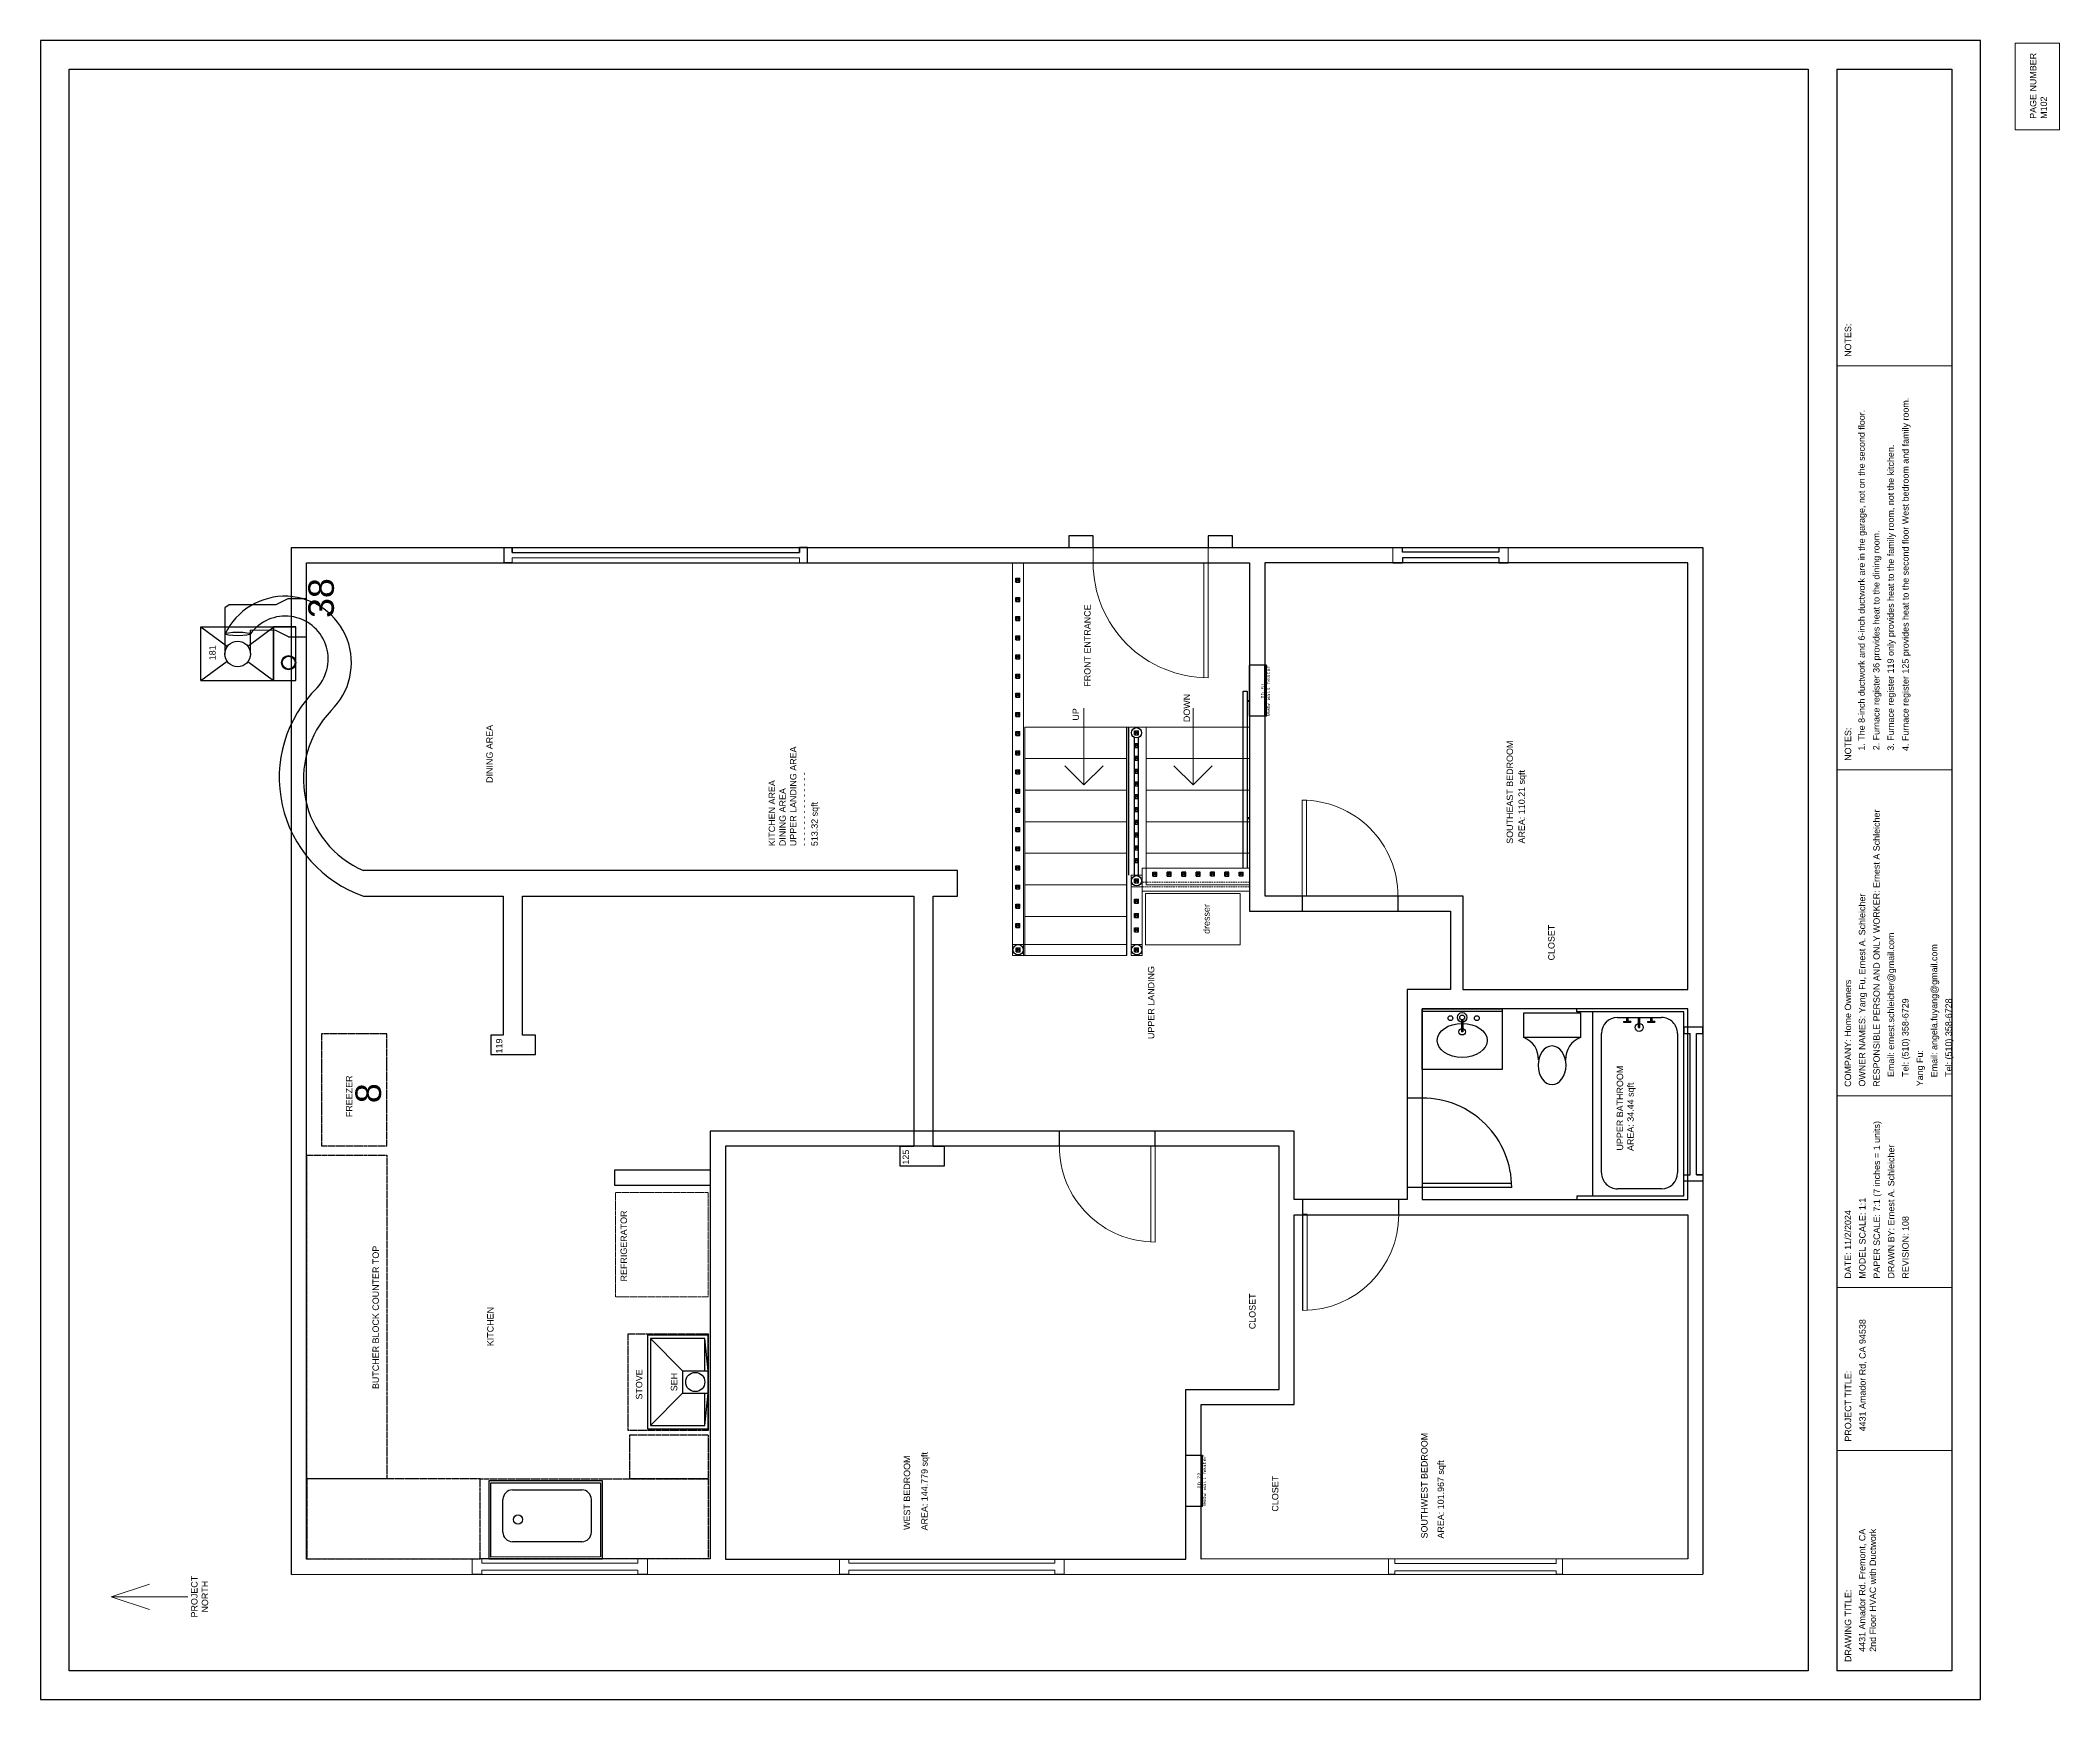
# Model space of a CAD drawing. Header units: inches. Extents: x 12 to 644, y -4 to 515.
import ezdxf

# ---------------------------------------------------------------- set-up
doc = ezdxf.new("R2010")
doc.units = ezdxf.units.IN
doc.header["$MEASUREMENT"] = 0
doc.linetypes.add('CENTER2', pattern=[1.125, 0.75, -0.125, 0.125, -0.125])
doc.linetypes.add('DASHED', pattern=[0.75, 0.5, -0.25])
doc.layers.get('0').update_dxf_attribs({"color": 1, "lineweight": 9})
for name, color, linetype, lineweight in [('00-page-edge', 7, 'Continuous', 9), ('A101-Floorplan-1st-floor', 7, 'Continuous', 9), ('A201-Floorplan-2nd-floor', 7, 'Continuous', 9), ('A201-Text', 7, 'Continuous', 9), ('M101-HVAC-1st-floor', 7, 'Continuous', 9)]:
    doc.layers.add(name, color=color, linetype=linetype, lineweight=lineweight)
doc.layers.add('Title Block', color=7, linetype='Continuous')
doc.layers.get('0').off()
doc.layers.get('A101-Floorplan-1st-floor').off()
doc.styles.add('Reg', font='Courier New.ttf', dxfattribs={"height": 1})
doc.styles.get("Standard").update_dxf_attribs({"font": 'Arial.ttf', "height": 2})

# ---------------------------------------------------------------- blocks, each defined once
blk = doc.blocks.new('refrigerator')
at = {"layer": 'A201-Floorplan-2nd-floor', "linetype": 'CENTER2'}
blk.add_lwpolyline([(0, 0), (-32.625, 0), (-32.625, 28.925), (0, 28.925)], close=True, dxfattribs=at)
blk = doc.blocks.new('stove')
at = {"layer": 'A201-Floorplan-2nd-floor', "linetype": 'CENTER2', "lineweight": 30}
blk.add_lwpolyline([(-30.27, 25), (0, 25), (0, 0), (-30.27, 0)], close=True, dxfattribs=at)
blk = doc.blocks.new('L2-dining-room-window')
at = {"layer": 'A201-Floorplan-2nd-floor', "lineweight": 30}
for p, q in [((0, -2.5), (0, 0)), ((0, 0), (4.75, 0)), ((4.75, 0), (4.75, -2.5)), ((3.2, -2.5), (4.75, -2.5)), ((3.2, -2.5), (3.2, -92.5)), ((4.75, -2.5), (3.2, -2.5)), ((0, -92.5), (0, -95)), ((3.2, -92.5), (4.75, -92.5)), ((4.75, -92.5), (3.2, -92.5)), ((4.75, -95), (4.75, -92.5)), ((0, -95), (4.75, -95))]:
    blk.add_line(p, q, dxfattribs=at)
at = {"layer": 'A201-Floorplan-2nd-floor'}
blk.add_lwpolyline([(0, -92.5), (1.55, -92.5), (1.55, -2.5), (0, -2.5)], dxfattribs=at)
blk = doc.blocks.new('L2-SE-bedroom-window')
at = {"lineweight": 30}
blk.add_line((0, -33.125), (0, -36.125), dxfattribs=at)
at = {"layer": 'A201-Floorplan-2nd-floor'}
for p, q in [((4.75, 0), (0, 0)), ((0, -36.125), (4.75, -36.125))]:
    blk.add_line(p, q, dxfattribs=at)
at = {"layer": 'A201-Floorplan-2nd-floor', "lineweight": 30}
for p, q in [((0, 0), (0, -3)), ((4.75, 0), (4.75, -3)), ((1.5, -3), (0, -3)), ((1.5, -33.125), (1.5, -3)), ((3.25, -3), (4.75, -3)), ((3.25, -33.125), (3.25, -3)), ((1.5, -33.125), (0, -33.125)), ((4.75, -33.125), (3.25, -33.125)), ((4.75, -33.125), (4.75, -36.125))]:
    blk.add_line(p, q, dxfattribs=at)
blk = doc.blocks.new('L2-bathroom-door')
at = {"lineweight": 30}
for p, q in [((0, -28), (0, 0)), ((1.25, 0), (0, 0)), ((0, 0), (0, 0)), ((1.25, -27.97), (1.25, 0))]:
    blk.add_line(p, q, dxfattribs=at)
blk.add_arc((0, 0), 28, 270, 0, dxfattribs=at)
blk = doc.blocks.new('L2-SE-bedroom')
at = {"layer": 'A201-Floorplan-2nd-floor'}
for p, q in [((30, 0), (0, 0)), ((0, 0), (0, -1.38)), ((0, -1.38), (29.97, -1.38))]:
    blk.add_line(p, q, dxfattribs=at)
blk.add_arc((0, 0), 30, 270, 0, dxfattribs=at)
blk = doc.blocks.new('L2-W-bedroom-door')
at = {"layer": 'A201-Floorplan-2nd-floor'}
for p, q in [((-156.19, -523.31), (-186.15, -523.31)), ((-156.19, -524.69), (-156.19, -523.31)), ((-186.19, -524.69), (-156.19, -524.69))]:
    blk.add_line(p, q, dxfattribs=at)
blk.add_arc((-156.19, -524.69), 30, 90, 180, dxfattribs=at)
blk = doc.blocks.new('L2-SW-bedroom-door')
at = {"layer": 'A201-Floorplan-2nd-floor', "lineweight": 30}
for p in [(-313.87, -549.41), (-283.87, -550.78)]:
    blk.add_line(p, (-283.87, -549.41), dxfattribs=at)
at = {"layer": 'A201-Floorplan-2nd-floor'}
blk.add_line((-313.87, -550.78), (-283.87, -550.78), dxfattribs=at)
blk.add_arc((-283.87, -549.41), 30, 180, 270, dxfattribs=at)
blk = doc.blocks.new('L2-SW-bedroom-window')
at = {"layer": 'A201-Floorplan-2nd-floor'}
for p, q in [((0, 54.5), (-4.75, 54.5)), ((-4.75, 52.5), (-3.72, 52.5)), ((-3.72, 2), (-3.72, 52.5)), ((-1.47, 2), (-1.47, 52.5)), ((-1.47, 52.5), (0, 52.5)), ((0, 52.5), (0, 54.5)), ((-3.72, 2), (-4.75, 2)), ((0, 0), (-4.75, 0)), ((0, 2), (-1.47, 2)), ((0, 0), (0, 2))]:
    blk.add_line(p, q, dxfattribs=at)
at = {"layer": 'A201-Floorplan-2nd-floor', "lineweight": 30}
for p, q in [((-4.75, 54.5), (-4.75, 52.5)), ((-4.75, 2), (-4.75, 0))]:
    blk.add_line(p, q, dxfattribs=at)
blk = doc.blocks.new('L2-bathroom-bath-tub')
at = {"lineweight": 30}
for p, q in [((-1, 0), (0, 0)), ((-58.68, 0), (-59.68, 0)), ((-58.68, -33.5), (-58.68, 0)), ((-58.68, -5), (-1, -5)), ((-1, -33.5), (-1, 0)), ((-51.34, -7.77), (-7.72, -7.77)), ((-56.34, -26.56), (-56.34, -12.77)), ((-2.72, -12.77), (-2.72, -26.56)), ((-7.72, -31.56), (-51.34, -31.56)), ((-58.68, -33.5), (-1, -33.5))]:
    blk.add_line(p, q, dxfattribs=at)
for centre, start, end in [((-51.34, -12.77), 90, 180), ((-7.72, -12.77), 0, 90), ((-51.34, -26.56), 180, 270), ((-7.72, -26.56), 270, 0)]:
    blk.add_arc(centre, 5, start, end, dxfattribs=at)
blk = doc.blocks.new('L2-bathroom-window')
at = {"lineweight": 30}
for p, q in [((0, 0), (0, 6)), ((0, 6), (2, 6)), ((2, 0), (0, 0)), ((2, 6), (2, 4)), ((2, 6), (2, 4)), ((2, 4), (46.18, 4)), ((2, 2), (2, 0)), ((2, 0), (2, 2)), ((2, 2), (46.18, 2)), ((48.18, 6), (46.18, 6)), ((46.18, 6), (46.18, 4)), ((46.18, 2), (46.18, 0)), ((46.18, 0), (48.18, 0)), ((48.18, 0), (48.18, 6))]:
    blk.add_line(p, q, dxfattribs=at)
blk = doc.blocks.new('brick-facade-right-of-front-door')
at = {"lineweight": 30}
for p, q in [((3.625, 7.625), (0, 7.625)), ((0, 7.625), (0, 0)), ((3.625, 0), (3.625, 7.625)), ((0, 0), (3.625, 0))]:
    blk.add_line(p, q, dxfattribs=at)
blk = doc.blocks.new('brick-facade-left-of-front-door')
at = {"lineweight": 30}
for p, q in [((3.625, 0), (0, 0)), ((0, 0), (0, -7.625)), ((3.625, -7.625), (3.625, 0)), ((0, -7.625), (3.625, -7.625))]:
    blk.add_line(p, q, dxfattribs=at)
blk = doc.blocks.new('L2-bathroom-sink')
at = {"lineweight": 30}
for p, q in [((-19, -25), (-19, 0)), ((-19, 0), (0, 0)), ((-0.75, 0), (-0.75, -25)), ((0, 0), (0, -25)), ((-3.39, -12.25), (-7.17, -12.25)), ((-7.17, -12.75), (-7.17, -12.25)), ((-3.39, -12.75), (-7.17, -12.75)), ((0, -25), (-19, -25))]:
    blk.add_line(p, q, dxfattribs=at)
for centre, radius in [((-7.19, -12.5), 1), ((-2.69, -12.5), 1.5), ((-2.94, -8.81), 0.75), ((-2.69, -12.5), 0.75), ((-2.94, -17.09), 0.75)]:
    blk.add_circle(centre, radius, dxfattribs=at)
blk.add_ellipse((-9.9, -12.5), major_axis=(0, 7.83), ratio=0.682565, dxfattribs=at)
blk = doc.blocks.new('L2-toilet')
at = {"layer": 'A201-Floorplan-2nd-floor', "lineweight": 30}
for p, q in [((-7.75, 0), (-7.75, 17.75)), ((-7.75, 17.75), (0, 17.75)), ((0, 17.75), (0, 0)), ((0, 0), (-7.75, 0))]:
    blk.add_line(p, q, dxfattribs=at)
for centre, start, end in [((-14.44, 20.27), 267.5527, 339.39434), ((-14.44, -2.52), 20.60566, 92.4473)]:
    blk.add_arc(centre, 7.15, start, end, dxfattribs=at)
blk.add_ellipse((-16.43, 8.88), major_axis=(-6.05, 0), ratio=0.722961, start_param=4.712389, end_param=10.995574, dxfattribs=at)
blk = doc.blocks.new('L2-tub-hot-faucet')
at = {"layer": 'A201-Floorplan-2nd-floor', "lineweight": 30}
for p, q in [((-1.26, 1.41), (-1.51, 1.41)), ((-1.51, 1.41), (-1.51, -0.91)), ((-1.26, 1.41), (-1.26, -0.91)), ((0, 0.5), (-1.26, 0.5)), ((0, 0), (-1.26, 0)), ((-1.26, -0.91), (-1.26, 0)), ((-1.26, -0.91), (-1.51, -0.91))]:
    blk.add_line(p, q, dxfattribs=at)
blk = doc.blocks.new('L2-tub-faucets-and-drain')
at = {"layer": 'A201-Floorplan-2nd-floor', "lineweight": 30}
for p, q in [((0, 0.25), (3.11, 0.25)), ((0, 0.25), (0, -0.25)), ((0, -0.25), (3.11, -0.25))]:
    blk.add_line(p, q, dxfattribs=at)
blk.add_circle((0, 0), 1.25, dxfattribs=at)
at = {"lineweight": 30}
for p in [(3.11, 3.5), (3.11, -4)]:
    blk.add_blockref('L2-tub-hot-faucet', p, dxfattribs=at)
blk = doc.blocks.new('L2-furnace-register-38-and-duct')
at = {"layer": 'A201-Floorplan-2nd-floor', "lineweight": 30}
for p, q in [((9, 25.55), (-5.42, 25.55)), ((9.97, 24.2), (9, 25.55)), ((9.97, 9.59), (9.97, 24.2)), ((-5.27, 17.56), (2.09, 17.56)), ((1.97, 9.59), (2.09, 17.56)), ((0, 5.61), (1.97, 9.59)), ((11.95, 5.61), (9.97, 9.59)), ((0, 5.61), (0, 0)), ((11.95, 5.61), (11.95, 0))]:
    blk.add_line(p, q, dxfattribs=at)
blk = doc.blocks.new('L2-north-kitchen-butcher-block')
at = {"layer": 'A201-Floorplan-2nd-floor', "linetype": 'CENTER2', "lineweight": 30}
blk.add_lwpolyline([(0, -25), (-101.32, -25), (-101.32, 0), (0, 0)], close=True, dxfattribs=at)
blk = doc.blocks.new('L2-kitchen-NW-butcher-block')
at = {"layer": 'A201-Floorplan-2nd-floor', "linetype": 'CENTER2', "lineweight": 30}
blk.add_lwpolyline([(25, -54.19), (25, 0), (0, 0), (0, -54.19)], close=True, dxfattribs=at)
blk = doc.blocks.new('L2-kitchen-butcher-block-sink')
at = {"layer": 'A201-Floorplan-2nd-floor', "linetype": 'CENTER2', "lineweight": 30}
blk.add_lwpolyline([(0, 71.3625), (25, 71.3625), (25, 0), (0, 0)], close=True, dxfattribs=at)
blk = doc.blocks.new('L2-butcher-block-west-stove')
at = {"layer": 'A201-Floorplan-2nd-floor', "linetype": 'CENTER2', "lineweight": 30}
for p, q in [((13.69, 24.62), (0, 24.62)), ((0, 0), (0, 24.62)), ((13.69, 0), (13.69, 24.62)), ((13.69, 0), (0, 0))]:
    blk.add_line(p, q, dxfattribs=at)
blk = doc.blocks.new('smart-hood')
at = {"lineweight": 30}
for p, q in [((11.15625, 8), (11.15625, 0)), ((18.15625, 8), (11.15625, 8)), ((18.15625, 8), (18.15625, 0))]:
    blk.add_line(p, q, dxfattribs=at)
blk.add_lwpolyline([(0, 0), (29.3125, 0), (29.3125, 19), (0, 19)], close=True, dxfattribs=at)
blk.add_lwpolyline([(18.15625, 1), (28.3125, 1), (28.3125, 18), (1, 18), (1, 1), (11.15625, 1)], dxfattribs=at)
blk.add_circle((14.65625, 4), 3, dxfattribs=at)
blk = doc.blocks.new('L2-stove-exhaust-hood')
at = {"layer": 'A201-Floorplan-2nd-floor', "lineweight": 30}
for p, q in [((0, 8), (-10.15625, 18)), ((17.15625, 18), (7, 8)), ((-10.15625, 1), (0, 0)), ((7, 0), (17.15625, 1))]:
    blk.add_line(p, q, dxfattribs=at)
blk.add_blockref('smart-hood', (-11.15625, 0), dxfattribs=at)
blk = doc.blocks.new('L2-cabinet-holding-kitchen-sink')
at = {"layer": 'A201-Floorplan-2nd-floor', "lineweight": -3}
for points in [[(0, 0), (0, 35.56), (-24.42, 35.56), (-24.4, 0)], [(-23.77, 0.62), (-23.8, 34.94), (-0.63, 34.94), (-0.63, 0.62)]]:
    blk.add_lwpolyline(points, close=True, dxfattribs=at)
blk = doc.blocks.new('L2-kitchen-sink-and-drain')
at = {"layer": 'A201-Floorplan-2nd-floor', "lineweight": -3}
for p, q in [((-6.9375, -19.96875), (-6.9375, 1.71875)), ((-3.9375, 4.71875), (6.28125, 4.71875)), ((9.28125, 1.71875), (9.28125, -19.96875)), ((-3.9375, -22.96875), (6.28125, -22.96875))]:
    blk.add_line(p, q, dxfattribs=at)
blk.add_circle((0, 0), 1.45459, dxfattribs=at)
for centre, start, end in [((-3.9375, 1.71875), 90, 180), ((6.28125, 1.71875), 0, 90), ((-3.9375, -19.96875), 180, 270), ((6.28125, -19.96875), 270, 0)]:
    blk.add_arc(centre, 3, start, end, dxfattribs=at)
blk = doc.blocks.new('L2-front-door')
at = {"layer": 'A201-Floorplan-2nd-floor'}
for p, q in [((-36, 0), (0, 0)), ((-35.97, 1.38), (0, 1.38))]:
    blk.add_line(p, q, dxfattribs=at)
at = {"layer": 'A201-Floorplan-2nd-floor', "lineweight": 30}
blk.add_line((0, 1.38), (0, 0), dxfattribs=at)
at = {"layer": 'A201-Floorplan-2nd-floor'}
blk.add_arc((0, 0), 36, 90, 180, dxfattribs=at)
blk = doc.blocks.new('L2-banister-rail')
at = {"layer": 'A201-Floorplan-2nd-floor', "lineweight": -3}
for p, q in [((292.34, -354.55), (291.09, -355.8)), ((292.34, -355.8), (291.09, -354.55)), ((291.09, -354.55), (291.09, -355.8)), ((291.09, -354.55), (292.34, -354.55)), ((291.09, -355.8), (292.34, -355.8)), ((292.34, -354.55), (292.34, -355.8))]:
    blk.add_line(p, q, dxfattribs=at)
at = {"layer": 'A201-Floorplan-2nd-floor', "lineweight": 5}
blk.add_line((291.71, -355.8), (291.71, -354.55), dxfattribs=at)
blk = doc.blocks.new('L2-dresser-in-front-of-banister')
at = {"layer": 'A201-Floorplan-2nd-floor', "lineweight": 5}
for p, q in [((232.25, -357.98), (232.25, -387.6)), ((248.25, -357.98), (232.25, -357.98)), ((248.25, -387.6), (248.25, -357.98)), ((232.25, -387.6), (248.25, -387.6))]:
    blk.add_line(p, q, dxfattribs=at)
blk = doc.blocks.new('L2-SW-bannister-ball')
at = {"layer": 'A201-Floorplan-2nd-floor', "lineweight": -3}
blk.add_circle((231.61, -355.22), 1.62, dxfattribs=at)
at = {"color": 1, "lineweight": 5}
blk.add_blockref('L2-banister-rail', (-60.1, -0.01), dxfattribs=at)
blk = doc.blocks.new('L2-SE-bannister-ball')
at = {"layer": 'A201-Floorplan-2nd-floor', "lineweight": -3}
blk.add_circle((252.25, -355.22), 1.62, dxfattribs=at)
at = {"color": 1, "lineweight": 5}
blk.add_blockref('L2-banister-rail', (-39.46, 0), dxfattribs=at)
blk = doc.blocks.new('L1-pt-5-bannister-ball')
at = {"layer": 'A201-Floorplan-2nd-floor', "lineweight": -3}
blk.add_circle((298.59, -355.2), 1.61, dxfattribs=at)
at = {"color": 1, "lineweight": 5}
blk.add_blockref('L2-banister-rail', (6.88, -0.02), dxfattribs=at)
blk = doc.blocks.new('L2-south-stairway-5-steps')
at = {"layer": 'A201-Floorplan-2nd-floor', "lineweight": 5}
for p, q in [((-49.375, 0), (0, 0)), ((-49.375, 0), (-49.375, -32.40625)), ((-39.5, 0), (-39.5, -32.40625)), ((-29.625, 0), (-29.625, -32.40625)), ((-19.75, 0), (-19.75, -32.40625)), ((-9.875, 0), (-9.875, -32.40625)), ((0, 0), (0, -32.40625))]:
    blk.add_line(p, q, dxfattribs=at)
blk = doc.blocks.new('L2-south-stairway-handrail-to-L1')
at = {"layer": 'A201-Floorplan-2nd-floor', "lineweight": -3}
for p, q in [((-44.12, 1.25), (11.23, 1.25)), ((11.23, 0), (-44.12, 0)), ((-28.71, -0.75), (-28.71, 0)), ((-28.46, -0.75), (-28.46, 0)), ((8.09, 0), (8.09, -0.75)), ((8.34, 0), (8.34, -0.75)), ((11.23, 1.25), (11.23, 0))]:
    blk.add_line(p, q, dxfattribs=at)
blk = doc.blocks.new('L1-arrow')
at = {"lineweight": 5}
for p, q in [((188.32, -365.98), (182.32, -359.98)), ((182.32, -365.98), (164.32, -365.98)), ((182.32, -365.98), (188.32, -365.98)), ((188.32, -365.98), (182.32, -371.98))]:
    blk.add_line(p, q, dxfattribs=at)
blk = doc.blocks.new('L1-Furnace-181')
at = {"layer": 'M101-HVAC-1st-floor', "lineweight": -3}
for p, q in [((-5.56, 27.5, -22.75), (0.48, 19.27, -22.75)), ((-5.56, 27.5, -22.75), (-5.56, -2.25, -22.75)), ((11.25, 27.5, -22.75), (11.25, -2.25, -22.75)), ((5.21, 12.83, -22.75), (11.25, 4.62, -22.75)), ((-5.56, -2.25, -22.75), (11.25, -2.25, -22.75))]:
    blk.add_line(p, q, dxfattribs=at)
at = {"layer": 'M101-HVAC-1st-floor', "lineweight": -3, "elevation": -22.75}
for points in [[(-5.56, 27.5), (11.25, 27.5), (5.09, 19.17)], [(0.33, 12.74), (-5.57, 4.75), (11.25, 4.75)]]:
    blk.add_lwpolyline(points, dxfattribs=at)
at = {"layer": 'M101-HVAC-1st-floor', "lineweight": -3}
for centre, radius in [((2.71, 15.95, -22.75), 4), ((0, 0, -22.75), 2)]:
    blk.add_circle(centre, radius, dxfattribs=at)
blk = doc.blocks.new('L1-furnace-181-reference')
at = {"layer": 'A101-Floorplan-1st-floor', "lineweight": 5}
blk.add_blockref('L1-Furnace-181', (5.56, 2.25, 22.75), dxfattribs=at)
blk = doc.blocks.new('L2-west-bedroom-window')
at = {"layer": 'A201-Floorplan-2nd-floor'}
for p, q in [((-4.75, 70.4), (-0.02, 70.4)), ((-3.45, 67.4), (-4.75, 67.4)), ((-3.45, 67.4), (-3.45, 3)), ((-0.02, 67.4), (-1.3, 67.4)), ((-1.3, 67.4), (-1.3, 3)), ((-4.75, 3), (-3.45, 3)), ((0, 0), (-4.75, 0)), ((-1.3, 3), (0, 3)), ((0, 3), (0, 0))]:
    blk.add_line(p, q, dxfattribs=at)
at = {"layer": 'A201-Floorplan-2nd-floor', "lineweight": 30}
for p, q in [((-4.75, 70.4), (-4.75, 67.4)), ((-0.02, 70.4), (-0.02, 67.4)), ((-4.75, 3), (-4.75, 0))]:
    blk.add_line(p, q, dxfattribs=at)
blk = doc.blocks.new('L2-kitchen-window')
at = {"layer": 'A201-Floorplan-2nd-floor'}
for p, q in [((-0.03, 54.87), (-4.83, 54.87)), ((-3.51, 51.87), (-4.83, 51.87)), ((-3.51, 51.87), (-3.51, 3)), ((-0.03, 51.87), (-1.31, 51.87)), ((-1.31, 51.87), (-1.31, 3)), ((-0.03, 54.88), (-0.03, 51.87)), ((-4.82, 3), (-3.51, 3)), ((0, 0), (-4.82, 0)), ((-1.31, 3), (0, 3)), ((0, 3), (0, 0))]:
    blk.add_line(p, q, dxfattribs=at)
at = {"layer": 'A201-Floorplan-2nd-floor', "lineweight": 30}
for p, q in [((-4.83, 54.87), (-4.83, 51.87)), ((-4.82, 3), (-4.82, 0))]:
    blk.add_line(p, q, dxfattribs=at)
blk = doc.blocks.new('north-arrow')
at = {"layer": '00-page-edge', "lineweight": 5}
for points in [[(-3.99, -12), (0, 0), (4, -12)], [(0, 0), (0, -12), (0, -24)]]:
    blk.add_lwpolyline(points, dxfattribs=at)

msp = doc.modelspace()

# ---------------------------------------------------------------- linework, layer by layer
at = {"layer": '00-page-edge', "lineweight": 5}
for p, q in [((574.4, 413.46), (610.4, 413.46)), ((574.4, 286.96), (610.4, 286.96)), ((574.4, 184.96), (610.4, 184.96)), ((574.4, 124.96), (610.4, 124.96)), ((574.4, 73.96), (610.4, 73.96)), ((574.4, 4.96), (574.4, 4.96)), ((574.4, 4.96), (574.4, 4.96))]:
    msp.add_line(p, q, dxfattribs=at)
at = {"layer": '00-page-edge', "lineweight": -3}
for points in [[(12.1, -4.04), (619.4, -4.04), (619.4, 515.31), (12.1, 515.31)], [(565.4, 4.96), (21.1, 4.96), (21.1, 506.31), (565.4, 506.31)]]:
    msp.add_lwpolyline(points, close=True, dxfattribs=at)
at = {"layer": '00-page-edge', "lineweight": 5}
msp.add_lwpolyline([(630.25, 487.27), (630.25, 514.46), (644.15, 514.46), (644.15, 487.27)], close=True, dxfattribs=at)
at = {"layer": 'A201-Floorplan-2nd-floor', "lineweight": -3}
for p, q in [((90.69, 356.57), (532.5, 356.57)), ((90.69, 35.17), (90.69, 356.57)), ((532.5, 356.57), (532.5, 35.27)), ((352.2, 228.88), (352.2, 300.38)), ((352.82, 254), (352.82, 300.38)), ((354.55, 254), (354.55, 297.12)), ((355.8, 254), (355.8, 297.11)), ((407.04, 247.5), (407.04, 242.75)), ((437.04, 247.5), (437.04, 242.75)), ((444.65, 184.25), (439.9, 184.25)), ((331.05, 169.19), (331.05, 173.94)), ((361.05, 169.19), (361.05, 173.94)), ((221.79, 161.66), (191.79, 161.66)), ((191.79, 161.66), (191.79, 157.03)), ((191.79, 157.03), (221.79, 157.03)), ((407.27, 147.75), (407.27, 152.5)), ((437.27, 147.75), (437.27, 152.5)), ((444.65, 156.25), (439.9, 156.25)), ((444.65, 156.25), (444.65, 152.5)), ((526.5, 153.5), (498, 153.5)), ((90.69, 35.17), (532.5, 35.27))]:
    msp.add_line(p, q, dxfattribs=at)
at = {"layer": 'A201-Floorplan-2nd-floor', "lineweight": 5}
for p, q in [((341.64, 351.82), (341.64, 356.57)), ((377.64, 351.82), (377.64, 356.57)), ((316.35, 351.82), (316.35, 228.88)), ((319.85, 351.82), (319.85, 228.88)), ((320.26, 300.38), (320.26, 228.88)), ((352.2, 300.38), (320.26, 300.38)), ((390.6, 300.38), (352.2, 300.38)), ((352.2, 290.5), (320.26, 290.5)), ((352.2, 280.63), (320.26, 280.63)), ((352.2, 270.75), (320.26, 270.75)), ((352.2, 260.88), (320.26, 260.88)), ((353.48, 228.88), (353.48, 254)), ((353.48, 254), (356.98, 254)), ((390.6, 256.25), (356.98, 256.25)), ((356.98, 228.88), (356.98, 256.25)), ((390.6, 249), (390.6, 256.25)), ((352.2, 251), (320.26, 251)), ((356.98, 250.36), (353.48, 250.36)), ((390.6, 249), (356.98, 249)), ((352.2, 241.13), (320.26, 241.13)), ((352.2, 232.32), (316.35, 232.32)), ((316.35, 228.88), (352.2, 228.88)), ((353.48, 232.32), (356.98, 232.32)), ((353.48, 228.88), (356.98, 228.88)), ((120.54, 204.35), (119.41, 204.35))]:
    msp.add_line(p, q, dxfattribs=at)
at = {"layer": 'A201-Floorplan-2nd-floor', "linetype": 'DASHED', "lineweight": 5}
for p, q in [((356.98, 251.86), (390.6, 251.86)), ((356.98, 250.36), (390.6, 250.36))]:
    msp.add_line(p, q, dxfattribs=at)
at = {"layer": 'A201-Floorplan-2nd-floor', "lineweight": -3}
for points in [[(221.79, 173.94), (221.79, 40.03), (95.41, 39.94), (95.41, 351.82), (390.6, 351.82), (390.6, 242.75), (453.45, 242.75), (453.45, 218.25), (439.9, 218.25), (439.9, 152.5), (404.56, 152.5), (404.56, 173.94), (221.78, 173.94)], [(366.1, 254.97), (364.85, 254.97)], [(370.6, 254.97), (369.35, 254.97)], [(375.1, 254.97), (373.85, 254.97)], [(379.6, 254.97), (378.36, 254.97)], [(384.1, 254.97), (382.85, 254.97)], [(375.41, 39.94), (375.41, 88.29), (404.56, 88.29), (404.56, 147.75), (527.75, 147.75), (527.75, 40.02), (375.41, 39.97)]]:
    msp.add_lwpolyline(points, dxfattribs=at)
for points in [[(457.33, 247.5), (457.33, 218.25), (527.75, 218.25), (527.75, 351.82), (395.35, 351.82), (395.35, 247.5)], [(527.75, 212.19), (444.65, 212.19), (444.65, 152.5), (527.75, 152.5)], [(226.53, 39.92), (370.66, 39.96), (370.66, 93.04), (399.81, 93.04), (399.81, 169.19), (226.53, 169.19)]]:
    msp.add_lwpolyline(points, close=True, dxfattribs=at)
at = {"layer": 'A201-Floorplan-2nd-floor', "linetype": 'CENTER2', "lineweight": -3}
msp.add_lwpolyline([(120.54, 204.35), (100.04, 204.35), (100.04, 169.35), (120.54, 169.35)], close=True, dxfattribs=at)
at = {"layer": 'A201-Text', "lineweight": 5}
msp.add_line((120.54, 169.35), (120.54, 170.47), dxfattribs=at)
at = {"layer": 'M101-HVAC-1st-floor', "lineweight": 30}
for p, q in [((71.22, 338.64), (69.86, 337.66)), ((69.86, 337.66), (69.86, 323.24)), ((85.83, 338.64), (71.22, 338.64)), ((89.8, 340.61), (85.83, 338.64)), ((89.8, 340.61), (95.41, 340.61)), ((85.83, 330.64), (77.86, 330.75)), ((77.86, 323.39), (77.86, 330.75)), ((89.8, 328.66), (85.83, 330.64)), ((89.8, 328.66), (95.41, 328.66)), ((395.85, 319.75), (390.6, 319.75)), ((390.6, 303.75), (390.6, 319.75)), ((395.35, 303.75), (395.35, 319.75)), ((395.85, 303.75), (395.85, 319.75)), ((395.85, 303.75), (390.6, 303.75)), ((156.99, 203.89), (153.07, 203.89)), ((153.07, 203.89), (153.07, 197.89)), ((167.07, 203.89), (162.99, 203.89)), ((167.07, 197.89), (167.07, 203.89)), ((153.07, 197.89), (167.07, 197.89)), ((285.55, 169.09), (281.07, 169.09)), ((281.07, 169.09), (281.07, 163.09)), ((295.07, 169.09), (291.55, 169.09)), ((295.07, 163.09), (295.07, 169.09)), ((281.07, 163.09), (295.07, 163.09)), ((375.91, 72.38), (370.66, 72.38)), ((370.66, 56.38), (370.66, 72.38)), ((375.91, 56.38), (375.91, 72.38)), ((375.91, 56.38), (370.66, 56.38))]:
    msp.add_line(p, q, dxfattribs=at)
at = {"layer": 'M101-HVAC-1st-floor', "lineweight": -3}
for p, q in [((62.32, 314.97), (62.32, 331.78)), ((62.32, 331.78), (92.06, 331.78)), ((62.32, 331.78), (70.64, 325.62)), ((77.06, 325.65), (85.19, 331.78)), ((92.06, 331.78), (85.06, 331.78)), ((85.06, 331.78), (85.06, 314.96)), ((92.06, 314.97), (92.06, 331.78)), ((77.08, 320.87), (85.06, 314.96)), ((299.22, 255.45), (113.24, 255.45)), ((299.22, 247.45), (299.22, 255.45)), ((113.24, 247.45), (156.99, 247.45)), ((156.99, 247.45), (156.99, 203.89)), ((162.99, 203.89), (162.99, 247.45)), ((162.99, 247.45), (285.55, 247.45)), ((285.55, 247.45), (285.55, 169.09)), ((291.55, 169.09), (291.55, 247.45)), ((291.55, 247.45), (299.22, 247.45))]:
    msp.add_line(p, q, dxfattribs=at)
for centre, radius in [((73.86, 323.24), 4), ((89.81, 320.53), 2.25), ((89.81, 320.53), 2.25), ((89.81, 320.53), 2)]:
    msp.add_circle(centre, radius, dxfattribs=at)
for centre, radius, start, end in [((88.65, 320.52), 20.8, 313.9426, 154.34853), ((88.73, 321.66), 13.45, 318.27338, 144.19425), ((126.1, 284.53), 39.25, 134.13067, 250.86449), ((125.54, 284.02), 31.1, 136.20409, 246.70544)]:
    msp.add_arc(centre, radius, start, end, dxfattribs=at)
msp.add_ellipse((73.86, 329.53), major_axis=(4.01, 0), ratio=0.137604, dxfattribs=at)
at = {"layer": 'Title Block', "lineweight": -3}
for p, q in [((574.4, 506.31), (574.4, 4.96)), ((574.4, 506.31), (610.4, 506.31)), ((610.4, 506.31), (610.4, 4.96)), ((610.4, 4.96), (574.4, 4.96))]:
    msp.add_line(p, q, dxfattribs=at)

# ---------------------------------------------------------------- block references
at = {"lineweight": -3, "rotation": 89.99999999999999}
for name, p in [('L2-dining-room-window', (157.24, 351.82)), ('L2-SE-bedroom', (407.04, 247.5)), ('L2-tub-faucets-and-drain', (512.55, 206.36)), ('L2-north-kitchen-butcher-block', (95.54, 166.35)), ('L2-W-bedroom-door', (-163.64, 325.38)), ('refrigerator', (221.09, 154.65)), ('stove', (221.09, 110.48)), ('L2-stove-exhaust-hood', (221.09, 91.87)), ('L2-butcher-block-west-stove', (221.09, 65.03)), ('L2-kitchen-sink-and-drain', (161.6, 52.32)), ('L2-SW-bedroom-window', (488.57, 40))]:
    msp.add_blockref(name, p, dxfattribs=at)
at = {"lineweight": 5, "rotation": 89.99999999999999}
for name, p in [('L2-front-door', (377.64, 351.82)), ('L2-south-stairway-handrail-to-L1', (389.85, 300.38)), ('L1-pt-5-bannister-ball', (0, 0)), ('L2-south-stairway-5-steps', (358.2, 300.38)), ('L2-SE-bannister-ball', (0, 0)), ('L2-dresser-in-front-of-banister', (0, 0)), ('L2-SW-bannister-ball', (-37.07, -0.92)), ('L2-SW-bannister-ball', (0.05, -0.92)), ('L2-cabinet-holding-kitchen-sink', (188.07, 64.4)), ('L2-kitchen-window', (202.11, 40.01)), ('L2-west-bedroom-window', (332.6, 39.95))]:
    msp.add_blockref(name, p, dxfattribs=at)
at = {"color": 1, "lineweight": 5, "rotation": 89.99999999999999}
for p in [(-37.07, 54.6), (-37.07, 48.6), (-37.07, 42.6), (-37.07, 36.6), (-37.07, 30.6), (-37.07, 24.6), (-37.07, 18.6), (-37.07, 12.6), (-37.07, 6.6), (-37.07, 0.6), (0, -1.12), (0.02, 2.88), (-37.07, -5.4), (0, -5.12), (-37.07, -11.4), (0, -9.12), (0, -13.12), (-37.07, -17.4), (0, -17.12), (-37.07, -23.4), (0, -21.12), (0, -25.12), (-37.07, -29.4), (0, -29.12), (0, -33.12), (-37.07, -35.4), (5.8, -37.37), (10.3, -37.37), (14.8, -37.37), (19.3, -37.37), (23.8, -37.33), (28.3, -37.37), (32.8, -37.33), (-37.07, -41.4), (-37.07, -47.4), (0, -45.85), (0, -50.35), (-37.07, -53.4), (0, -54.85)]:
    msp.add_blockref('L2-banister-rail', p, dxfattribs=at)
at = {"layer": '00-page-edge', "lineweight": 5, "rotation": 89.99999999999999}
msp.add_blockref('north-arrow', (34.24, 28.12), dxfattribs=at)
at = {"layer": 'A101-Floorplan-1st-floor', "lineweight": 5, "rotation": 89.99999999999999}
msp.add_blockref('L1-furnace-181-reference', (92.06, 314.97), dxfattribs=at)
at = {"layer": 'A201-Floorplan-2nd-floor', "lineweight": -3, "rotation": 89.99999999999999}
for name, p in [('brick-facade-right-of-front-door', (341.64, 356.57)), ('brick-facade-left-of-front-door', (377.64, 356.57)), ('L2-SE-bedroom-window', (435.46, 351.82)), ('L2-furnace-register-38-and-duct', (95.41, 328.66)), ('L2-bathroom-sink', (444.65, 212.19)), ('L2-toilet', (494.15, 210.94)), ('L2-bathroom-bath-tub', (493, 212.19)), ('L2-bathroom-window', (532.5, 158.25)), ('L2-bathroom-door', (444.65, 156.25)), ('L2-SW-bedroom-door', (-142.14, 431.63)), ('L2-kitchen-NW-butcher-block', (95.54, 40.03)), ('L2-kitchen-butcher-block-sink', (221.09, 40.03))]:
    msp.add_blockref(name, p, dxfattribs=at)
at = {"layer": 'A201-Floorplan-2nd-floor', "lineweight": 5, "rotation": 270}
for p in [(704.72, 470.59), (738.87, 470.59)]:
    msp.add_blockref('L1-arrow', p, dxfattribs=at)

# ---------------------------------------------------------------- texts
at = {"layer": '00-page-edge', "lineweight": 5, "char_height": 2, "rotation": 90}
for s, insert, width, attachment_point in [('PAGE NUMBER\\PM102', (634.86, 490.76), 68.7863, 1), ('4431 Amador Rd. Fremont, CA\\P2nd Floor HVAC with Ductwork', (581.35, 10.93), 59.2525, 1), ('PROJECT\\PNORTH', (61.96, 28.19), 33.7721, 5)]:
    msp.add_mtext(s, dxfattribs=dict(at, insert=insert, width=width, attachment_point=attachment_point))
at = {"layer": 'A201-Floorplan-2nd-floor', "lineweight": 5}
for s, p in [('DOWN', (371.93, 301.93)), ('UP', (337.17, 302.39)), ('dresser', (378.13, 235.64))]:
    msp.add_text(s, height=2, rotation=90, dxfattribs=at).set_placement(p)
at = {"layer": 'A201-Floorplan-2nd-floor', "lineweight": -3, "insert": (95.96, 334.53), "char_height": 8, "attachment_point": 1, "rotation": 90}
msp.add_mtext('38', dxfattribs=at)
at = {"layer": 'A201-Text', "lineweight": 5}
for s, p in [('FRONT ENTRANCE', (340.83, 313)), ('DINING AREA', (153.69, 282.89)), ('SOUTHEAST BEDROOM', (473.06, 263.84)), ('AREA: 110.21 sqft', (476.77, 263.94)), ('CLOSET', (486.06, 227.33)), ('UPPER LANDING', (360.77, 202.73)), ('FREEZER', (109.72, 178.28)), ('UPPER BATHROOM', (507.53, 167.83)), ('AREA: 34.44 sqft', (510.84, 167.68)), ('REFRIGERATOR', (195.69, 126.85)), ('BUTCHER BLOCK COUNTER TOP', (118.05, 93.17)), ('CLOSET', (392.46, 111.91)), ('KITCHEN', (153.94, 106.59)), ('STOVE', (200.5, 89.88)), ('SEH', (211.44, 92.49)), ('SOUTHWEST BEDROOM', (446.3, 46.41)), ('WEST BEDROOM', (284.35, 49.08)), ('AREA: 144.779 sqft', (289.82, 48.91)), ('AREA: 101.967 sqft', (451.45, 46.37)), ('CLOSET', (399.6, 54.82))]:
    msp.add_text(s, height=2, rotation=90, dxfattribs=at).set_placement(p)
at = {"layer": 'A201-Text', "lineweight": 5, "insert": (240.08, 263.11), "char_height": 2, "width": 69.688, "attachment_point": 1, "rotation": 90}
msp.add_mtext('KITCHEN AREA\\PDINING AREA\\PUPPER LANDING AREA\\P- - - - - - - - - - - - - -\\P513.32 sqft', dxfattribs=at)
at = {"layer": 'A201-Text', "lineweight": -3, "insert": (110.72, 182.66), "char_height": 8, "attachment_point": 1, "rotation": 90}
msp.add_mtext('8', dxfattribs=at)
at = {"layer": 'M101-HVAC-1st-floor', "lineweight": 5}
for s, p in [('1. The 8-inch ductwork and 6-inch ductwork are in the garage, not on the second floor.', (583.18, 292.99)), ('4. Furnace register 125 provides heat to the second floor West bedroom and family room. ', (596.89, 292.9)), ('3. Furnace register 119 only provides heat to the family room, not the kitchen. ', (592.27, 292.96)), ('2. Furnace register 36 provides heat to the dining room. ', (587.77, 293.12)), ('181', (66.93, 321.29)), ('119', (156.69, 198.22)), ('125', (284.01, 163.42))]:
    msp.add_text(s, height=2, rotation=90, dxfattribs=at).set_placement(p)
at = {"layer": 'M101-HVAC-1st-floor', "lineweight": 5, "char_height": 1, "width": 17.212, "attachment_point": 5, "rotation": 90, "style": 'Reg'}
for s, insert in [('ID 51\\P960w wall heater', (395.66, 311.77)), ('ID 72\\P960w wall heater', (375.65, 64.53))]:
    msp.add_mtext(s, dxfattribs=dict(at, insert=insert))
at = {"layer": 'Title Block', "lineweight": 5}
for s, p in [('NOTES:', (578.91, 416.26)), ('NOTES:', (578.91, 289.81)), ('RESPONSIBLE PERSON AND ONLY WORKER: Ernest A Schleicher', (587.85, 187.77)), ('OWNER NAMES: Yang Fu, Ernest A. Schleicher', (583.31, 187.84)), ('Email: ernest.schleicher@gmail.com', (592.36, 190.84)), ('Email: angela.fuyang@gmail.com', (605.87, 190.77)), ('COMPANY: Home Owners', (578.89, 187.74)), ('Tel: (510) 358-6729', (596.86, 190.92)), ('Tel: (510) 358-6728', (610.41, 190.91)), ('Yang Fu:', (601.39, 187.95)), ('PAPER SCALE: 7:1 (7 inches = 1 units)', (587.9, 127.75)), ('DRAWN BY: Ernest A. Schleicher', (592.41, 127.76)), ('MODEL SCALE: 1:1', (583.4, 127.74)), ('DATE: 11/2/2024', (578.9, 127.74)), ('REVISION: 108', (596.9, 127.74)), ('4431 Amador Rd, CA 94538', (583.43, 79.94)), ('PROJECT TITLE:', (578.92, 76.72)), ('DRAWING TITLE:', (578.92, 7.73))]:
    msp.add_text(s, height=2, rotation=90, dxfattribs=at).set_placement(p)

doc.saveas('drawing.dxf')
